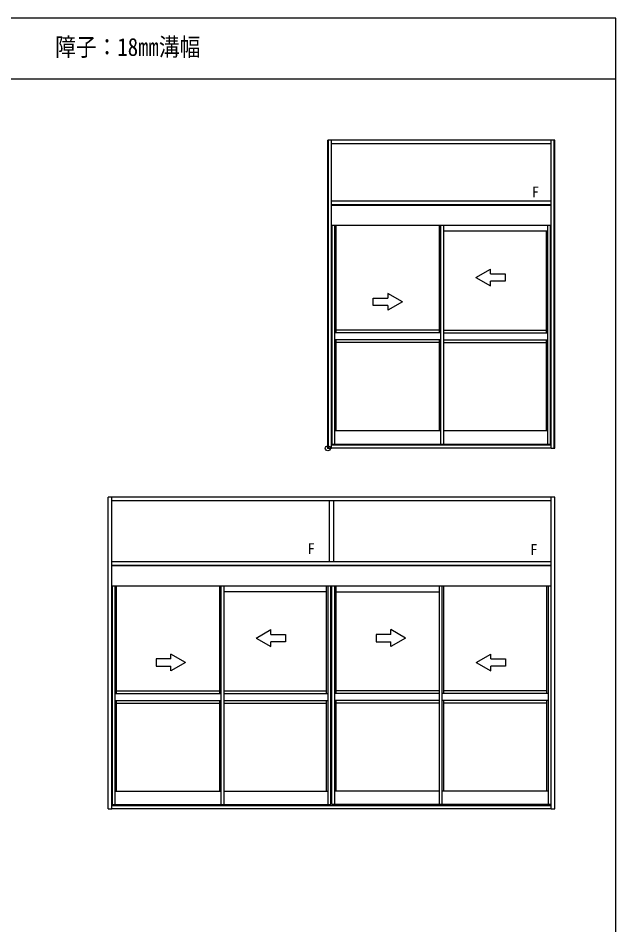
# Model space of a CAD drawing. Units: millimetres, scale not verified. Extents: x -437 to 438, y -681 to 679.
# Drawn here: x 193.5 to 438.3, y 272.3 to 643.8 of the extents above; entities that cross this region are included whole.
import ezdxf
from ezdxf.enums import TextEntityAlignment as Align

# ---------------------------------------------------------------- set-up
doc = ezdxf.new("R2010")
doc.units = ezdxf.units.MM
doc.header["$LTSCALE"] = 4
doc.header["$PDMODE"] = 32
doc.header["$PDSIZE"] = 2
for name, color, linetype in [('0-1_USER1', 3, 'Continuous'), ('0-5_YKK_A1', 4, 'Continuous'), ('0-7_YKK_ZWAK', 7, 'Continuous')]:
    doc.layers.add(name, color=color, linetype=linetype)
doc.styles.add('ＭＳ ゴシック', font='')
doc.styles.get('ＭＳ ゴシック').set_extended_font_data('MS Gothic')

msp = doc.modelspace()

# ---------------------------------------------------------------- linework, layer by layer
at = {"layer": '0-5_YKK_A1'}
for p, q in [((320.3, 467.55), (320.3, 593.8)), ((413.3, 593.8), (320.3, 593.8)), ((320.55, 467.55), (320.55, 593.8)), ((321.8, 467.55), (321.8, 593.8)), ((411.8, 592.3), (321.8, 592.3)), ((411.8, 467.55), (411.8, 593.8)), ((413.05, 467.55), (413.05, 593.8)), ((413.3, 467.55), (413.3, 593.8)), ((411.8, 568.8), (321.8, 568.8)), ((411.8, 567.3), (321.8, 567.3)), ((411.8, 567.1), (321.8, 567.1)), ((411.8, 558.8), (321.8, 558.8)), ((321.95, 558.8), (321.95, 469.3)), ((323.05, 558.8), (323.05, 469.3)), ((323.65, 558.8), (323.65, 514.825)), ((365.925, 558.8), (365.925, 514.825)), ((366.525, 558.8), (366.525, 469.3)), ((367.675, 558.8), (367.675, 468.8)), ((410.425, 469.3), (410.425, 558.8)), ((410.425, 556.55), (367.675, 556.55)), ((409.825, 514.825), (409.825, 556.55)), ((380.984, 537.545), (386.984, 541.009)), ((386.984, 539.045), (386.984, 541.009)), ((380.984, 537.545), (386.984, 534.08)), ((386.984, 534.08), (386.984, 536.045)), ((344.866, 531.009), (344.866, 529.045)), ((350.866, 527.545), (344.866, 531.009)), ((350.866, 527.545), (344.866, 524.081)), ((344.866, 526.045), (344.866, 524.081)), ((366.525, 514.825), (323.05, 514.825)), ((365.925, 515.925), (323.65, 515.925)), ((367.675, 515.925), (409.825, 515.925)), ((367.675, 514.825), (410.425, 514.825)), ((366.525, 512.025), (323.05, 512.025)), ((323.65, 512.025), (323.65, 474.8)), ((365.925, 510.925), (323.65, 510.925)), ((365.925, 512.025), (365.925, 474.8)), ((367.675, 512.025), (410.425, 512.025)), ((367.675, 510.925), (409.825, 510.925)), ((409.825, 474.8), (409.825, 512.025)), ((323.05, 474.8), (366.525, 474.8)), ((367.675, 474.8), (410.425, 474.8)), ((411.8, 468.8), (321.8, 468.8)), ((321.95, 469.3), (367.675, 469.3)), ((321.95, 469.3), (323.7, 469.3)), ((365.925, 469.3), (365.925, 468.8)), ((320.3, 467.55), (321.8, 467.55)), ((411.8, 467.55), (321.8, 467.55)), ((411.8, 467.55), (413.3, 467.55)), ((230.3, 319.8), (230.3, 447.55)), ((413.3, 447.55), (230.3, 447.55)), ((231.8, 319.8), (231.8, 447.55)), ((411.8, 446.05), (231.8, 446.05)), ((320.925, 446.05), (320.925, 421.05)), ((322.675, 446.05), (322.675, 421.05)), ((411.8, 319.8), (411.8, 447.55)), ((413.3, 319.8), (413.3, 447.55)), ((411.8, 421.05), (231.8, 421.05)), ((411.8, 419.55), (231.8, 419.55)), ((411.8, 419.35), (231.8, 419.35)), ((411.65, 411.05), (231.8, 411.05)), ((231.95, 411.05), (231.95, 321.55)), ((233.05, 411.05), (233.05, 321.55)), ((233.65, 411.05), (233.65, 367.075)), ((275.925, 411.05), (275.925, 367.075)), ((276.525, 411.05), (276.525, 321.55)), ((319.825, 408.8), (277.675, 408.8)), ((319.825, 367.075), (319.825, 411.05)), ((320.425, 321.55), (320.425, 411.05)), ((322.025, 321.55), (322.025, 411.05)), ((323.175, 321.55), (323.175, 411.05)), ((323.775, 367.075), (323.775, 411.05)), ((323.775, 408.8), (365.925, 408.8)), ((365.925, 411.05), (365.925, 321.55)), ((367.075, 411.05), (367.075, 321.55)), ((367.675, 411.05), (367.675, 367.075)), ((409.95, 411.05), (409.95, 367.075)), ((410.55, 411.05), (410.55, 321.55)), ((411.65, 411.05), (411.65, 321.55)), ((290.984, 389.795), (296.984, 393.259)), ((296.984, 391.295), (296.984, 393.259)), ((352.166, 389.795), (346.166, 393.259)), ((346.166, 391.295), (346.166, 393.259)), ((290.984, 389.795), (296.984, 386.33)), ((296.984, 386.33), (296.984, 388.295)), ((352.166, 389.795), (346.166, 386.33)), ((346.166, 386.33), (346.166, 388.295)), ((262.066, 379.795), (256.066, 383.259)), ((256.066, 381.295), (256.066, 383.259)), ((381.084, 379.795), (387.084, 383.259)), ((387.084, 381.295), (387.084, 383.259)), ((262.066, 379.795), (256.066, 376.33)), ((381.084, 379.795), (387.084, 376.33)), ((256.066, 376.33), (256.066, 378.295)), ((387.084, 376.33), (387.084, 378.295)), ((233.7, 368.175), (275.925, 368.175)), ((277.675, 368.175), (319.825, 368.175)), ((365.925, 368.175), (323.775, 368.175)), ((409.95, 368.175), (367.675, 368.175)), ((233.05, 367.075), (276.525, 367.075)), ((233.05, 364.275), (276.525, 364.275)), ((233.7, 364.275), (233.7, 327.05)), ((275.925, 364.275), (275.925, 327.05)), ((277.675, 367.075), (320.425, 367.075)), ((277.675, 364.275), (320.425, 364.275)), ((319.825, 327.05), (319.825, 364.275)), ((365.925, 367.075), (323.175, 367.075)), ((365.925, 364.275), (323.175, 364.275)), ((323.775, 327.05), (323.775, 364.275)), ((410.55, 367.075), (367.075, 367.075)), ((410.55, 364.275), (367.075, 364.275)), ((367.675, 364.275), (367.675, 327.05)), ((409.95, 364.275), (409.95, 327.05)), ((233.7, 363.175), (275.925, 363.175)), ((277.675, 363.175), (319.825, 363.175)), ((365.925, 363.175), (323.775, 363.175)), ((409.95, 363.175), (367.675, 363.175)), ((233.05, 327.05), (276.525, 327.05)), ((277.675, 327.05), (320.425, 327.05)), ((365.925, 327.05), (323.175, 327.05)), ((410.55, 327.05), (367.075, 327.05)), ((230.3, 319.8), (231.8, 319.8)), ((411.8, 321.05), (231.8, 321.05)), ((411.8, 319.8), (231.8, 319.8)), ((231.95, 321.55), (277.675, 321.55)), ((231.95, 321.55), (233.65, 321.55)), ((275.925, 321.55), (275.925, 321.05)), ((277.675, 321.05), (277.675, 321.55)), ((365.925, 321.55), (322.025, 321.55)), ((411.65, 321.55), (365.925, 321.55)), ((365.925, 321.05), (365.925, 321.55)), ((367.675, 321.55), (367.675, 321.05)), ((411.65, 321.55), (410, 321.55)), ((411.8, 319.8), (413.3, 319.8))]:
    msp.add_line(p, q, dxfattribs=at)
for points in [[(367.675, 469.3), (411.575, 469.3), (411.575, 558.8)], [(386.984, 539.045), (392.984, 539.045), (392.984, 536.045), (386.984, 536.045)], [(344.866, 526.045), (338.866, 526.045), (338.866, 529.045), (344.866, 529.045)], [(277.675, 411.05), (277.675, 321.55), (321.575, 321.55), (321.575, 411.05)], [(296.984, 391.295), (302.984, 391.295), (302.984, 388.295), (296.984, 388.295)], [(346.166, 391.295), (340.166, 391.295), (340.166, 388.295), (346.166, 388.295)], [(256.066, 381.295), (250.066, 381.295), (250.066, 378.295), (256.066, 378.295)], [(387.084, 381.295), (393.084, 381.295), (393.084, 378.295), (387.084, 378.295)]]:
    msp.add_lwpolyline(points, dxfattribs=at)
msp.add_point((320.3, 467.55), dxfattribs=at)
at = {"layer": '0-7_YKK_ZWAK'}
for p, q in [((438.3, 643.8), (-436.7, 643.8)), ((438.3, 618.8), (-436.7, 618.8))]:
    msp.add_line(p, q, dxfattribs=at)
msp.add_lwpolyline([(-436.7, -681.2), (438.3, -681.2), (438.3, 643.8)], dxfattribs=at)

# ---------------------------------------------------------------- texts
at = {"layer": '0-1_USER1', "style": 'ＭＳ ゴシック', "width": 0.85}
msp.add_text(' 障子：18㎜溝幅', height=7.331, dxfattribs=at).set_placement((204.409, 626.13), align=Align.BOTTOM_LEFT)
at = {"layer": '0-5_YKK_A1', "style": 'ＭＳ ゴシック'}
for p in [(403.888, 569.066), (312.019, 422.932), (403.236, 422.565)]:
    msp.add_text('F', height=4.399, dxfattribs=at).set_placement(p, align=Align.BOTTOM_LEFT)

doc.saveas('drawing.dxf')
